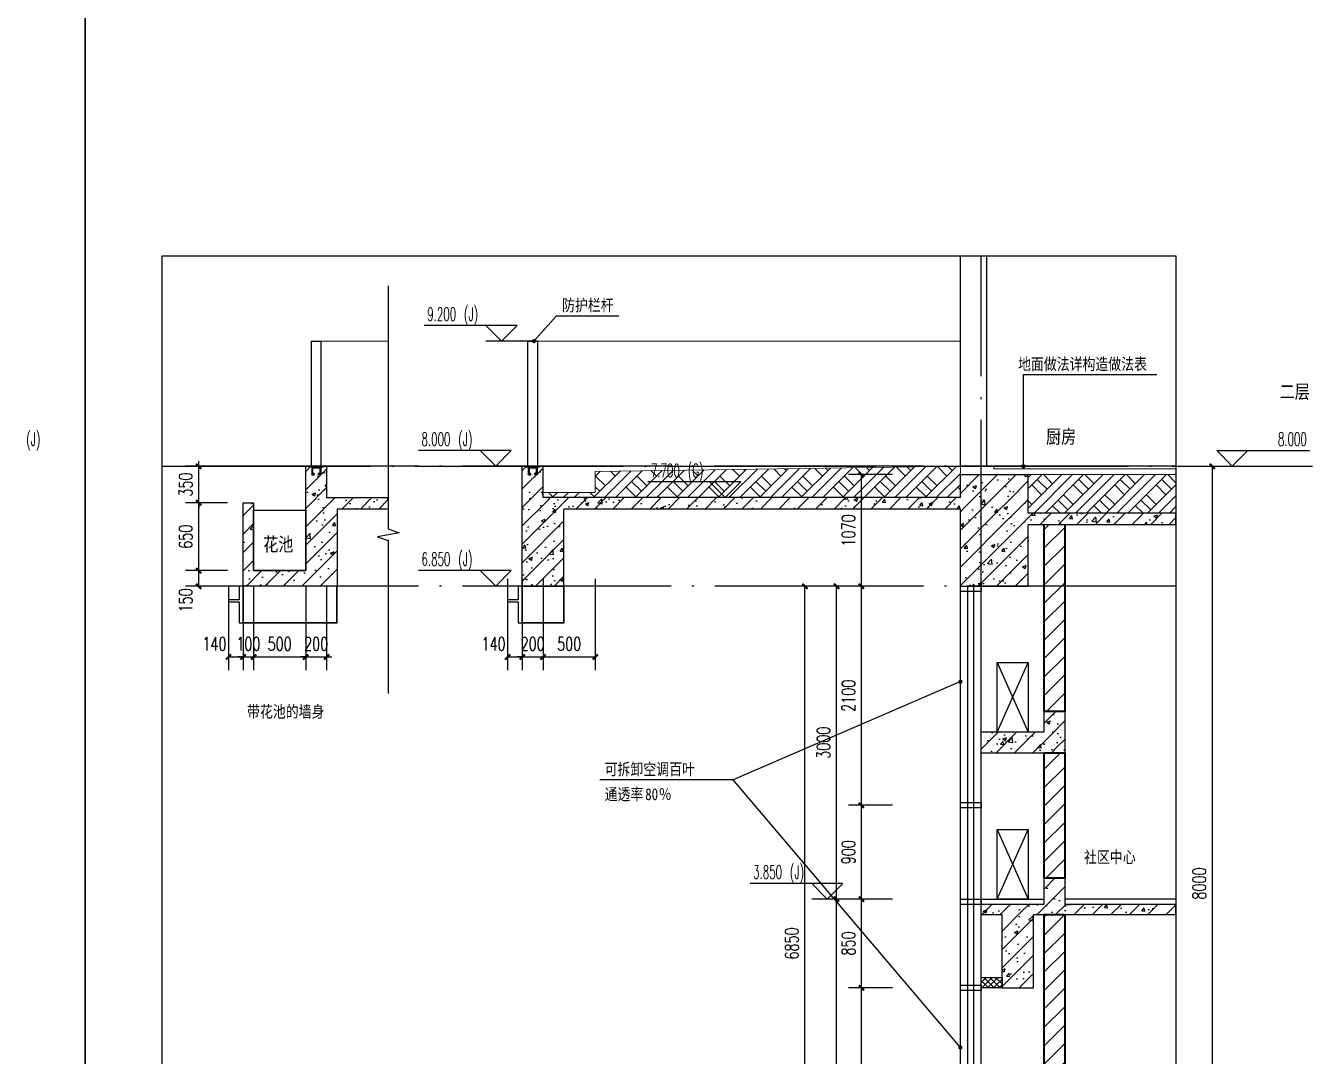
# Model space of a CAD drawing. Header units: millimetres. Extents: x 434053 to 1059003, y -2417481 to 936527.
# Drawn here: x 591832 to 604182, y -2250192 to -2240312 of the extents above; entities that cross this region are included whole.
import ezdxf

# ---------------------------------------------------------------- set-up
doc = ezdxf.new("R2010")
doc.units = ezdxf.units.MM
doc.header["$LTSCALE"] = 1000
doc.header["$MEASUREMENT"] = 0
doc.linetypes.add('ACAD_ISO02W100-0.5', pattern=[6, 4, -2])
doc.linetypes.add('DOTE', pattern=[2.42, 2, -0.2, 0.02, -0.2])
doc.layers.get('Defpoints').update_dxf_attribs({"color": 6})
for name, color, linetype in [('10# 立剖面$0$L-外包铝板', 30, 'Continuous'), ('10# 立剖面$0$t填充', 8, 'Continuous'), ('A-ANNO-DIMS', 3, 'Continuous'), ('A-ANNO-SYMB', 3, 'Continuous'), ('A-AXIS', 16, 'DOTE'), ('A-FLOR-STRS', 2, 'Continuous'), ('A-WALL-PATT', 8, 'Continuous'), ('AXIS', 3, 'Continuous'), ('DIM_ELEV', 3, 'Continuous'), ('DIM_LEAD', 3, 'Continuous'), ('DOTE', 16, 'DOTE'), ('HZHZNEWPLOTLAYER#@$TT', 7, 'Continuous'), ('PUB_DIM', 83, 'Continuous'), ('PUB_HATCH', 8, 'Continuous'), ('PUB_TEXT', 7, 'Continuous'), ('S', 2, 'Continuous'), ('STAIR', 2, 'Continuous'), ('WALL', 5, 'Continuous'), ('WINDOW', 4, 'Continuous')]:
    doc.layers.add(name, color=color, linetype=linetype)
for name, color, linetype, lineweight in [('A-ANNO-TEXT', 7, 'Continuous', 25), ('A-DETL-0001', 4, 'Continuous', 15), ('A-WALL', 5, 'Continuous', 35)]:
    doc.layers.add(name, color=color, linetype=linetype, lineweight=lineweight)
doc.styles.add('_TCH_DIM', font='SIMPLEX.shx', dxfattribs={"width": 0.8, "height": 3, "bigfont": 'GBCBIG.shx'})
doc.styles.add('_TCH_DIM_T3', font='SIMPLEX', dxfattribs={"width": 0.705882, "bigfont": 'GBCBIG'})
doc.styles.add('TITXV', font='', dxfattribs={"width": 0.8})
doc.styles.add('宋体', font='', dxfattribs={"width": 0.8})
doc.styles.get('TITXV').set_extended_font_data('SimSun')
doc.styles.get('宋体').set_extended_font_data('SimSun')
doc.dimstyles.new('_TCH_ARCH&&50', dxfattribs={"dimtxt": 127.5, "dimasz": 50, "dimexe": 125, "dimexo": 150, "dimgap": 61.25, "dimtad": 1, "dimdec": 0, "dimzin": 0, "dimdsep": 46, "dimtxsty": '_TCH_DIM_T3', "dimblk": 'ARCHTICK', "dimcen": 0.09, "dimclrt": 7, "dimazin": 2, "dimtfac": 1, "dimtdec": 0, "dimtix": 1, "dimtmove": 2, "dimatfit": 3, "dimfxl": 1, "dimtolj": 1, "dimtzin": 0, "dimarcsym": 0})
pattern_1 = [(45, (-1713816.56, -1462982.77), (-88.3883476, 88.3883476), []), (50, (-1713816.56, -1462982.77), (358.63009, -31.376067), [37.5, -412.5]), (355, (-1713816.56, -1462982.77), (-69.375667, 376.096067), [30, -330]), (100.4514, (-1713786.68, -1462985.4), (289.25469, 344.71977), [31.870095, -350.571056]), (46.1842, (-1713816.56, -1462882.77), (533.620524, -82.75951), [56.25, -618.75]), (96.6356, (-1713772.1, -1462889.67), (467.33135, 487.05894), [47.80514, -525.8565]), (351.1842, (-1713816.56, -1462882.77), (467.33097, 487.0593), [45, -495]), (21, (-1713766.56, -1462907.77), (298.453526, -201.309445), [37.5, -412.5]), (326, (-1713766.56, -1462907.77), (121.657666, 362.57502), [30, -330]), (71.4514, (-1713741.7, -1462924.55), (420.111314, 161.26525), [31.870095, -350.571056]), (37.5, (-1713816.56, -1462982.77), (6.0799277, 166.446927), [0, -326, 0, -335, 0, -331.25]), (7.5, (-1713816.56, -1462982.77), (131.534769, 197.205856), [0, -191, 0, -318.5, 0, -126.25]), (327.5, (-1713928.06, -1462982.77), (266.911218, -11.277436), [0, -125, 0, -390, 0, -517.5]), (317.5, (-1713978.06, -1462982.77), (291.593085, 50.052491), [0, -162.5, 0, -259, 0, -367.5])]
pattern_2 = [(45, (-1713816.56, -1462893.01), (-88.388383, 88.388383), [])]

# ---------------------------------------------------------------- blocks, each defined once
blk = doc.blocks.new('ASDFADFGAF')
blk.add_lwpolyline([(0, 28700), (12350, 28700), (12350, 0), (0, 0)], close=True)
blk = doc.blocks.new('A$C794B30DD')
at = {"layer": 'S'}
for points in [[(110, 1125), (20, 1125), (20, -75), (110, -75)], [(130, -75), (0, -75), (0, -83), (130, -83)]]:
    blk.add_lwpolyline(points, close=True, dxfattribs=at)
at = {"layer": 'STAIR', "linetype": 'ACAD_ISO02W100-0.5'}
for p, q in [((22, -83), (22, -153)), ((100, -91), (30, -91)), ((30, -91), (30, -149)), ((100, -91), (30, -91)), ((100, -91), (100, -149)), ((108, -83), (108, -153)), ((27, -158), (40, -158)), ((32, -150), (35, -150)), ((37, -145), (37, -149)), ((39, -143), (43, -143)), ((45, -145), (45, -153)), ((85, -145), (85, -153)), ((91, -143), (87, -143)), ((103, -158), (90, -158)), ((93, -145), (93, -149)), ((93, -145), (93, -149)), ((98, -150), (95, -150))]:
    blk.add_line(p, q, dxfattribs=at)
for centre, radius, start, end in [((27, -153), 4.74, 180, 270), ((32, -149), 1.9, 180, 270), ((35, -149), 1.9, 270, 0), ((39, -145), 1.9, 90, 180), ((40, -153), 4.74, 270, 0), ((43, -145), 1.9, 0, 90), ((87, -145), 1.9, 90, 180), ((90, -153), 4.74, 180, 270), ((91, -145), 1.9, 0, 90), ((95, -149), 1.9, 180, 270), ((98, -149), 1.9, 270, 0), ((103, -153), 4.74, 270, 0)]:
    blk.add_arc(centre, radius, start, end, dxfattribs=at)
blk = doc.blocks.new('A$C4F9F385C')
at = {"layer": 'WINDOW'}
blk.add_lwpolyline([(0, 50), (200, 50), (200, 0), (0, 0)], close=True, dxfattribs=at)
blk = doc.blocks.new('A$C0AB479D2')
h = blk.add_hatch()
h.set_pattern_fill('ANSI37', color=252, scale=25)
h.set_pattern_definition([(45, (-2302457.803, 786552.89), (-28.0633004, 28.0633004), []), (135, (-2302457.803, 786552.89), (-28.0633004, -28.0633004), [])])
h.paths.add_polyline_path([(200, 0), (0, 0), (0, 100), (200, 100)])
at = {"color": 252}
blk.add_lwpolyline([(200, 0), (0, 0), (0, 100), (200, 100)], close=True, dxfattribs=at)
blk = doc.blocks.new('_ArchTick')
at = {"color": 0, "linetype": 'ByBlock', "const_width": 0.4}
blk.add_lwpolyline([(-0.5, -0.5), (0.5, 0.5)], dxfattribs=at)
blk = doc.blocks.new('*D932')
at = {"layer": 'A-ANNO-DIMS', "color": 0, "lineweight": -2, "transparency": 16777216}
for p, q in [((593766, -2245536), (593365, -2245536)), ((593490, -2245686), (593490, -2245536)), ((593766, -2245686), (593365, -2245686))]:
    blk.add_line(p, q, dxfattribs=at)
at = {"layer": 'Defpoints', "color": 0, "transparency": 16777216}
for p in [(593490, -2245536), (593916, -2245536), (593916, -2245686)]:
    blk.add_point(p, dxfattribs=at)
at = {"layer": 'A-ANNO-DIMS', "color": 0, "lineweight": -2, "transparency": 16777216, "xscale": 50, "yscale": 50, "zscale": 50}
for p, rotation in [((593490, -2245536), 90), ((593490, -2245686), 270)]:
    blk.add_blockref('_ArchTick', p, dxfattribs=dict(at, rotation=rotation))
at = {"layer": 'A-ANNO-DIMS', "color": 7, "transparency": 16777216, "insert": (593365, -2245821), "char_height": 127.5, "attachment_point": 5, "rotation": 90, "style": '_TCH_DIM_T3'}
blk.add_mtext('\\A1;150', dxfattribs=at)
blk = doc.blocks.new('*D933')
at = {"layer": 'A-ANNO-DIMS', "color": 0, "lineweight": -2, "transparency": 16777216}
for p, q in [((593766, -2244886), (593365, -2244886)), ((593490, -2245536), (593490, -2244886)), ((593766, -2245536), (593365, -2245536))]:
    blk.add_line(p, q, dxfattribs=at)
at = {"layer": 'Defpoints', "color": 0, "transparency": 16777216}
for p in [(593490, -2244886), (593916, -2244886), (593916, -2245536)]:
    blk.add_point(p, dxfattribs=at)
at = {"layer": 'A-ANNO-DIMS', "color": 0, "lineweight": -2, "transparency": 16777216, "xscale": 50, "yscale": 50, "zscale": 50}
for p, rotation in [((593490, -2244886), 90), ((593490, -2245536), 270)]:
    blk.add_blockref('_ArchTick', p, dxfattribs=dict(at, rotation=rotation))
at = {"layer": 'A-ANNO-DIMS', "color": 7, "transparency": 16777216, "insert": (593365, -2245211), "char_height": 127.5, "attachment_point": 5, "rotation": 90, "style": '_TCH_DIM_T3'}
blk.add_mtext('\\A1;650', dxfattribs=at)
blk = doc.blocks.new('*D934')
at = {"layer": 'A-ANNO-DIMS', "color": 0, "lineweight": -2, "transparency": 16777216}
for p, q in [((593490, -2244536), (593490, -2244486)), ((593766, -2244536), (593365, -2244536)), ((593490, -2244886), (593490, -2244536)), ((593766, -2244886), (593365, -2244886)), ((593490, -2244886), (593490, -2244936))]:
    blk.add_line(p, q, dxfattribs=at)
at = {"layer": 'Defpoints', "color": 0, "transparency": 16777216}
for p in [(593490, -2244536), (593916, -2244536), (593916, -2244886)]:
    blk.add_point(p, dxfattribs=at)
at = {"layer": 'A-ANNO-DIMS', "color": 0, "lineweight": -2, "transparency": 16777216, "xscale": 50, "yscale": 50, "zscale": 50}
for p, rotation in [((593490, -2244536), 270), ((593490, -2244886), 90)]:
    blk.add_blockref('_ArchTick', p, dxfattribs=dict(at, rotation=rotation))
at = {"layer": 'A-ANNO-DIMS', "color": 7, "transparency": 16777216, "insert": (593365, -2244711), "char_height": 127.5, "attachment_point": 5, "rotation": 90, "style": '_TCH_DIM_T3'}
blk.add_mtext('\\A1;350', dxfattribs=at)
blk = doc.blocks.new('*D935')
at = {"layer": 'A-ANNO-DIMS', "color": 0, "lineweight": -2, "transparency": 16777216}
for p, q in [((599991, -2245686), (599176, -2245686)), ((599301, -2252536), (599301, -2245686)), ((599991, -2252536), (599176, -2252536))]:
    blk.add_line(p, q, dxfattribs=at)
at = {"layer": 'Defpoints', "color": 0, "transparency": 16777216}
for p in [(599301, -2245686), (600141, -2245686), (600141, -2252536)]:
    blk.add_point(p, dxfattribs=at)
at = {"layer": 'A-ANNO-DIMS', "color": 0, "lineweight": -2, "transparency": 16777216, "xscale": 50, "yscale": 50, "zscale": 50}
for p, rotation in [((599301, -2245686), 90), ((599301, -2252536), 270)]:
    blk.add_blockref('_ArchTick', p, dxfattribs=dict(at, rotation=rotation))
at = {"layer": 'A-ANNO-DIMS', "color": 7, "transparency": 16777216, "insert": (599176, -2249111), "char_height": 127.5, "attachment_point": 5, "rotation": 90, "style": '_TCH_DIM_T3'}
blk.add_mtext('\\A1;6850', dxfattribs=at)
blk = doc.blocks.new('*D936')
at = {"layer": 'A-ANNO-DIMS', "color": 0, "lineweight": -2, "transparency": 16777216}
for p, q in [((600141, -2248686), (599479, -2248686)), ((599604, -2252536), (599604, -2248686)), ((600141, -2252536), (599479, -2252536))]:
    blk.add_line(p, q, dxfattribs=at)
at = {"layer": 'Defpoints', "color": 0, "transparency": 16777216}
for p in [(599604, -2248686), (600291, -2248686), (600291, -2252536)]:
    blk.add_point(p, dxfattribs=at)
at = {"layer": 'A-ANNO-DIMS', "color": 0, "lineweight": -2, "transparency": 16777216, "xscale": 50, "yscale": 50, "zscale": 50}
for p, rotation in [((599604, -2248686), 90), ((599604, -2252536), 270)]:
    blk.add_blockref('_ArchTick', p, dxfattribs=dict(at, rotation=rotation))
at = {"layer": 'A-ANNO-DIMS', "color": 7, "transparency": 16777216, "insert": (599479, -2250611), "char_height": 127.5, "attachment_point": 5, "rotation": 90, "style": '_TCH_DIM_T3'}
blk.add_mtext('\\A1;3850', dxfattribs=at)
blk = doc.blocks.new('*D937')
at = {"layer": 'A-ANNO-DIMS', "color": 0, "lineweight": -2, "transparency": 16777216}
for p, q in [((600141, -2245686), (599479, -2245686)), ((599604, -2248686), (599604, -2245686)), ((600141, -2248686), (599479, -2248686))]:
    blk.add_line(p, q, dxfattribs=at)
at = {"layer": 'Defpoints', "color": 0, "transparency": 16777216}
for p in [(599604, -2245686), (600291, -2245686), (600291, -2248686)]:
    blk.add_point(p, dxfattribs=at)
at = {"layer": 'A-ANNO-DIMS', "color": 0, "lineweight": -2, "transparency": 16777216, "xscale": 50, "yscale": 50, "zscale": 50}
for p, rotation in [((599604, -2245686), 90), ((599604, -2248686), 270)]:
    blk.add_blockref('_ArchTick', p, dxfattribs=dict(at, rotation=rotation))
at = {"layer": 'A-ANNO-DIMS', "color": 7, "transparency": 16777216, "insert": (599479, -2247186), "char_height": 127.5, "attachment_point": 5, "rotation": 90, "style": '_TCH_DIM_T3'}
blk.add_mtext('\\A1;3000', dxfattribs=at)
blk = doc.blocks.new('*D939')
at = {"layer": 'A-ANNO-DIMS', "color": 0, "lineweight": -2, "transparency": 16777216}
for p, q in [((600141, -2249536), (599717, -2249536)), ((599842, -2251636), (599842, -2249536)), ((600141, -2251636), (599717, -2251636))]:
    blk.add_line(p, q, dxfattribs=at)
at = {"layer": 'Defpoints', "color": 0, "transparency": 16777216}
for p in [(599842, -2249536), (600291, -2249536), (600291, -2251636)]:
    blk.add_point(p, dxfattribs=at)
at = {"layer": 'A-ANNO-DIMS', "color": 0, "lineweight": -2, "transparency": 16777216, "xscale": 50, "yscale": 50, "zscale": 50}
for p, rotation in [((599842, -2249536), 90), ((599842, -2251636), 270)]:
    blk.add_blockref('_ArchTick', p, dxfattribs=dict(at, rotation=rotation))
at = {"layer": 'A-ANNO-DIMS', "color": 7, "transparency": 16777216, "insert": (599717, -2250586), "char_height": 127.5, "attachment_point": 5, "rotation": 90, "style": '_TCH_DIM_T3'}
blk.add_mtext('\\A1;2100', dxfattribs=at)
blk = doc.blocks.new('*D940')
at = {"layer": 'A-ANNO-DIMS', "color": 0, "lineweight": -2, "transparency": 16777216}
for p, q in [((600141, -2248686), (599717, -2248686)), ((599842, -2249536), (599842, -2248686)), ((600141, -2249536), (599717, -2249536))]:
    blk.add_line(p, q, dxfattribs=at)
at = {"layer": 'Defpoints', "color": 0, "transparency": 16777216}
for p in [(599842, -2248686), (600291, -2248686), (600291, -2249536)]:
    blk.add_point(p, dxfattribs=at)
at = {"layer": 'A-ANNO-DIMS', "color": 0, "lineweight": -2, "transparency": 16777216, "xscale": 50, "yscale": 50, "zscale": 50}
for p, rotation in [((599842, -2248686), 90), ((599842, -2249536), 270)]:
    blk.add_blockref('_ArchTick', p, dxfattribs=dict(at, rotation=rotation))
at = {"layer": 'A-ANNO-DIMS', "color": 7, "transparency": 16777216, "insert": (599717, -2249111), "char_height": 127.5, "attachment_point": 5, "rotation": 90, "style": '_TCH_DIM_T3'}
blk.add_mtext('\\A1;850', dxfattribs=at)
blk = doc.blocks.new('*D941')
at = {"layer": 'A-ANNO-DIMS', "color": 0, "lineweight": -2, "transparency": 16777216}
for p, q in [((600141, -2247786), (599717, -2247786)), ((599842, -2248686), (599842, -2247786)), ((600141, -2248686), (599717, -2248686))]:
    blk.add_line(p, q, dxfattribs=at)
at = {"layer": 'Defpoints', "color": 0, "transparency": 16777216}
for p in [(599842, -2247786), (600291, -2247786), (600291, -2248686)]:
    blk.add_point(p, dxfattribs=at)
at = {"layer": 'A-ANNO-DIMS', "color": 0, "lineweight": -2, "transparency": 16777216, "xscale": 50, "yscale": 50, "zscale": 50}
for p, rotation in [((599842, -2247786), 90), ((599842, -2248686), 270)]:
    blk.add_blockref('_ArchTick', p, dxfattribs=dict(at, rotation=rotation))
at = {"layer": 'A-ANNO-DIMS', "color": 7, "transparency": 16777216, "insert": (599717, -2248236), "char_height": 127.5, "attachment_point": 5, "rotation": 90, "style": '_TCH_DIM_T3'}
blk.add_mtext('\\A1;900', dxfattribs=at)
blk = doc.blocks.new('*D942')
at = {"layer": 'A-ANNO-DIMS', "color": 0, "lineweight": -2, "transparency": 16777216}
for p, q in [((600141, -2245686), (599717, -2245686)), ((599842, -2247786), (599842, -2245686)), ((600141, -2247786), (599717, -2247786))]:
    blk.add_line(p, q, dxfattribs=at)
at = {"layer": 'Defpoints', "color": 0, "transparency": 16777216}
for p in [(599842, -2245686), (600291, -2245686), (600291, -2247786)]:
    blk.add_point(p, dxfattribs=at)
at = {"layer": 'A-ANNO-DIMS', "color": 0, "lineweight": -2, "transparency": 16777216, "xscale": 50, "yscale": 50, "zscale": 50}
for p, rotation in [((599842, -2245686), 90), ((599842, -2247786), 270)]:
    blk.add_blockref('_ArchTick', p, dxfattribs=dict(at, rotation=rotation))
at = {"layer": 'A-ANNO-DIMS', "color": 7, "transparency": 16777216, "insert": (599717, -2246736), "char_height": 127.5, "attachment_point": 5, "rotation": 90, "style": '_TCH_DIM_T3'}
blk.add_mtext('\\A1;2100', dxfattribs=at)
blk = doc.blocks.new('*D943')
at = {"layer": 'A-ANNO-DIMS', "color": 0, "lineweight": -2, "transparency": 16777216}
for p, q in [((600141, -2244616), (599717, -2244616)), ((599842, -2245686), (599842, -2244616)), ((600141, -2245686), (599717, -2245686))]:
    blk.add_line(p, q, dxfattribs=at)
at = {"layer": 'Defpoints', "color": 0, "transparency": 16777216}
for p in [(599842, -2244616), (600291, -2244616), (600291, -2245686)]:
    blk.add_point(p, dxfattribs=at)
at = {"layer": 'A-ANNO-DIMS', "color": 0, "lineweight": -2, "transparency": 16777216, "xscale": 50, "yscale": 50, "zscale": 50}
for p, rotation in [((599842, -2244616), 90), ((599842, -2245686), 270)]:
    blk.add_blockref('_ArchTick', p, dxfattribs=dict(at, rotation=rotation))
at = {"layer": 'A-ANNO-DIMS', "color": 7, "transparency": 16777216, "insert": (599717, -2245151), "char_height": 127.5, "attachment_point": 5, "rotation": 90, "style": '_TCH_DIM_T3'}
blk.add_mtext('\\A1;1070', dxfattribs=at)
blk = doc.blocks.new('*D944')
at = {"layer": 'A-ANNO-DIMS', "color": 0, "lineweight": -2, "transparency": 16777216}
for p, q in [((593776, -2245686), (593776, -2246489)), ((593916, -2245686), (593916, -2246489)), ((593776, -2246364), (593916, -2246364))]:
    blk.add_line(p, q, dxfattribs=at)
at = {"layer": 'Defpoints', "color": 0, "transparency": 16777216}
for p in [(593776, -2245536), (593916, -2245536), (593916, -2246364)]:
    blk.add_point(p, dxfattribs=at)
at = {"layer": 'A-ANNO-DIMS', "color": 0, "lineweight": -2, "transparency": 16777216, "xscale": 50, "yscale": 50, "zscale": 50, "rotation": 180}
blk.add_blockref('_ArchTick', (593776, -2246364), dxfattribs=at)
at = {"layer": 'A-ANNO-DIMS', "color": 0, "lineweight": -2, "transparency": 16777216, "xscale": 50, "yscale": 50, "zscale": 50}
blk.add_blockref('_ArchTick', (593916, -2246364), dxfattribs=at)
at = {"layer": 'A-ANNO-DIMS', "color": 7, "transparency": 16777216, "insert": (593641, -2246239), "char_height": 127.5, "attachment_point": 5, "style": '_TCH_DIM_T3'}
blk.add_mtext('\\A1;140', dxfattribs=at)
blk = doc.blocks.new('*D945')
at = {"layer": 'A-ANNO-DIMS', "color": 0, "lineweight": -2, "transparency": 16777216}
for p, q in [((593916, -2245686), (593916, -2246489)), ((594016, -2245686), (594016, -2246489)), ((593916, -2246364), (593866, -2246364)), ((593916, -2246364), (594016, -2246364)), ((594016, -2246364), (594066, -2246364))]:
    blk.add_line(p, q, dxfattribs=at)
at = {"layer": 'Defpoints', "color": 0, "transparency": 16777216}
for p in [(593916, -2245536), (594016, -2245536), (594016, -2246364)]:
    blk.add_point(p, dxfattribs=at)
at = {"layer": 'A-ANNO-DIMS', "color": 0, "lineweight": -2, "transparency": 16777216, "xscale": 50, "yscale": 50, "zscale": 50}
blk.add_blockref('_ArchTick', (593916, -2246364), dxfattribs=at)
at = {"layer": 'A-ANNO-DIMS', "color": 0, "lineweight": -2, "transparency": 16777216, "xscale": 50, "yscale": 50, "zscale": 50, "rotation": 180}
blk.add_blockref('_ArchTick', (594016, -2246364), dxfattribs=at)
at = {"layer": 'A-ANNO-DIMS', "color": 7, "transparency": 16777216, "insert": (593966, -2246239), "char_height": 127.5, "attachment_point": 5, "style": '_TCH_DIM_T3'}
blk.add_mtext('\\A1;100', dxfattribs=at)
blk = doc.blocks.new('*D946')
at = {"layer": 'A-ANNO-DIMS', "color": 0, "lineweight": -2, "transparency": 16777216}
for p, q in [((594016, -2245686), (594016, -2246489)), ((594516, -2245686), (594516, -2246489)), ((594016, -2246364), (594516, -2246364))]:
    blk.add_line(p, q, dxfattribs=at)
at = {"layer": 'Defpoints', "color": 0, "transparency": 16777216}
for p in [(594016, -2245536), (594516, -2245536), (594516, -2246364)]:
    blk.add_point(p, dxfattribs=at)
at = {"layer": 'A-ANNO-DIMS', "color": 0, "lineweight": -2, "transparency": 16777216, "xscale": 50, "yscale": 50, "zscale": 50, "rotation": 180}
blk.add_blockref('_ArchTick', (594016, -2246364), dxfattribs=at)
at = {"layer": 'A-ANNO-DIMS', "color": 0, "lineweight": -2, "transparency": 16777216, "xscale": 50, "yscale": 50, "zscale": 50}
blk.add_blockref('_ArchTick', (594516, -2246364), dxfattribs=at)
at = {"layer": 'A-ANNO-DIMS', "color": 7, "transparency": 16777216, "insert": (594266, -2246239), "char_height": 127.5, "attachment_point": 5, "style": '_TCH_DIM_T3'}
blk.add_mtext('\\A1;500', dxfattribs=at)
blk = doc.blocks.new('*D947')
at = {"layer": 'A-ANNO-DIMS', "color": 0, "lineweight": -2, "transparency": 16777216}
for p, q in [((594516, -2245686), (594516, -2246489)), ((594716, -2245686), (594716, -2246489)), ((594516, -2246364), (594466, -2246364)), ((594516, -2246364), (594716, -2246364)), ((594716, -2246364), (594766, -2246364))]:
    blk.add_line(p, q, dxfattribs=at)
at = {"layer": 'Defpoints', "color": 0, "transparency": 16777216}
for p in [(594516, -2245536), (594716, -2245536), (594716, -2246364)]:
    blk.add_point(p, dxfattribs=at)
at = {"layer": 'A-ANNO-DIMS', "color": 0, "lineweight": -2, "transparency": 16777216, "xscale": 50, "yscale": 50, "zscale": 50}
blk.add_blockref('_ArchTick', (594516, -2246364), dxfattribs=at)
at = {"layer": 'A-ANNO-DIMS', "color": 0, "lineweight": -2, "transparency": 16777216, "xscale": 50, "yscale": 50, "zscale": 50, "rotation": 180}
blk.add_blockref('_ArchTick', (594716, -2246364), dxfattribs=at)
at = {"layer": 'A-ANNO-DIMS', "color": 7, "transparency": 16777216, "insert": (594616, -2246239), "char_height": 127.5, "attachment_point": 5, "style": '_TCH_DIM_T3'}
blk.add_mtext('\\A1;200', dxfattribs=at)
blk = doc.blocks.new('*D948')
at = {"layer": 'A-ANNO-DIMS', "color": 0, "lineweight": -2, "transparency": 16777216}
for p, q in [((596451, -2245616), (596451, -2246489)), ((596591, -2245616), (596591, -2246489)), ((596451, -2246364), (596591, -2246364))]:
    blk.add_line(p, q, dxfattribs=at)
at = {"layer": 'Defpoints', "color": 0, "transparency": 16777216}
for p in [(596451, -2245466), (596591, -2245466), (596591, -2246364)]:
    blk.add_point(p, dxfattribs=at)
at = {"layer": 'A-ANNO-DIMS', "color": 0, "lineweight": -2, "transparency": 16777216, "xscale": 50, "yscale": 50, "zscale": 50, "rotation": 180}
blk.add_blockref('_ArchTick', (596451, -2246364), dxfattribs=at)
at = {"layer": 'A-ANNO-DIMS', "color": 0, "lineweight": -2, "transparency": 16777216, "xscale": 50, "yscale": 50, "zscale": 50}
blk.add_blockref('_ArchTick', (596591, -2246364), dxfattribs=at)
at = {"layer": 'A-ANNO-DIMS', "color": 7, "transparency": 16777216, "insert": (596316, -2246239), "char_height": 127.5, "attachment_point": 5, "style": '_TCH_DIM_T3'}
blk.add_mtext('\\A1;140', dxfattribs=at)
blk = doc.blocks.new('*D949')
at = {"layer": 'A-ANNO-DIMS', "color": 0, "lineweight": -2, "transparency": 16777216}
for p, q in [((596591, -2245616), (596591, -2246489)), ((596791, -2245616), (596791, -2246489)), ((596591, -2246364), (596541, -2246364)), ((596591, -2246364), (596791, -2246364)), ((596791, -2246364), (596841, -2246364))]:
    blk.add_line(p, q, dxfattribs=at)
at = {"layer": 'Defpoints', "color": 0, "transparency": 16777216}
for p in [(596591, -2245466), (596791, -2245466), (596791, -2246364)]:
    blk.add_point(p, dxfattribs=at)
at = {"layer": 'A-ANNO-DIMS', "color": 0, "lineweight": -2, "transparency": 16777216, "xscale": 50, "yscale": 50, "zscale": 50}
blk.add_blockref('_ArchTick', (596591, -2246364), dxfattribs=at)
at = {"layer": 'A-ANNO-DIMS', "color": 0, "lineweight": -2, "transparency": 16777216, "xscale": 50, "yscale": 50, "zscale": 50, "rotation": 180}
blk.add_blockref('_ArchTick', (596791, -2246364), dxfattribs=at)
at = {"layer": 'A-ANNO-DIMS', "color": 7, "transparency": 16777216, "insert": (596691, -2246239), "char_height": 127.5, "attachment_point": 5, "style": '_TCH_DIM_T3'}
blk.add_mtext('\\A1;200', dxfattribs=at)
blk = doc.blocks.new('*D950')
at = {"layer": 'A-ANNO-DIMS', "color": 0, "lineweight": -2, "transparency": 16777216}
for p, q in [((596791, -2245616), (596791, -2246489)), ((597291, -2245616), (597291, -2246489)), ((596791, -2246364), (597291, -2246364))]:
    blk.add_line(p, q, dxfattribs=at)
at = {"layer": 'Defpoints', "color": 0, "transparency": 16777216}
for p in [(596791, -2245466), (597291, -2245466), (597291, -2246364)]:
    blk.add_point(p, dxfattribs=at)
at = {"layer": 'A-ANNO-DIMS', "color": 0, "lineweight": -2, "transparency": 16777216, "xscale": 50, "yscale": 50, "zscale": 50, "rotation": 180}
blk.add_blockref('_ArchTick', (596791, -2246364), dxfattribs=at)
at = {"layer": 'A-ANNO-DIMS', "color": 0, "lineweight": -2, "transparency": 16777216, "xscale": 50, "yscale": 50, "zscale": 50}
blk.add_blockref('_ArchTick', (597291, -2246364), dxfattribs=at)
at = {"layer": 'A-ANNO-DIMS', "color": 7, "transparency": 16777216, "insert": (597041, -2246239), "char_height": 127.5, "attachment_point": 5, "style": '_TCH_DIM_T3'}
blk.add_mtext('\\A1;500', dxfattribs=at)
blk = doc.blocks.new('*D951')
at = {"layer": 'Defpoints', "color": 0, "transparency": 16777216}
for p in [(602919, -2244536), (603206, -2244536), (602919, -2252536)]:
    blk.add_point(p, dxfattribs=at)
at = {"layer": 'PUB_DIM', "color": 0, "lineweight": -2, "transparency": 16777216}
for p, q in [((603069, -2244536), (603331, -2244536)), ((603206, -2252536), (603206, -2244536)), ((603069, -2252536), (603331, -2252536))]:
    blk.add_line(p, q, dxfattribs=at)
at = {"layer": 'PUB_DIM', "color": 0, "lineweight": -2, "transparency": 16777216, "xscale": 50, "yscale": 50, "zscale": 50}
for p, rotation in [((603206, -2244536), 90), ((603206, -2252536), 270)]:
    blk.add_blockref('_ArchTick', p, dxfattribs=dict(at, rotation=rotation))
at = {"layer": 'PUB_DIM', "color": 7, "transparency": 16777216, "insert": (603081, -2248536), "char_height": 127.5, "attachment_point": 5, "rotation": 90, "style": '_TCH_DIM_T3'}
blk.add_mtext('\\A1;8000', dxfattribs=at)

msp = doc.modelspace()

# ---------------------------------------------------------------- hatches: boundary and pattern name
at = {"layer": 'A-DETL-0001'}
h = msp.add_hatch(dxfattribs=at)
h.set_pattern_fill('夯实土壤', color=8, scale=50)
h.set_pattern_definition([(45, (-1715351.8, -1474082.77), (-198.697006, 198.697006), []), (45, (-1715246.8, -1474082.77), (-198.697006, 198.697006), []), (45, (-1715141.8, -1474082.77), (-198.697006, 198.697006), []), (135, (-1715351.8, -1474082.77), (-198.697006, -198.697006), [132.5, -148.5]), (135, (-1715299.3, -1474030.27), (-198.697006, -198.697006), [132.5, -148.5]), (135, (-1715246.8, -1473977.77), (-198.697006, -198.697006), [132.5, -148.5])])
h.paths.add_polyline_path([(600791.2, -2244535.7), (600791.2, -2244835.7), (596791.2, -2244835.7), (596791.2, -2244785.7), (597291.2, -2244785.7), (597291.2, -2244585.7)])
h = msp.add_hatch(dxfattribs=at)
h.set_pattern_fill('夯实土壤', color=8, scale=50)
h.set_pattern_definition([(45, (-1705501.8, -1474062.77), (-198.697006, 198.697006), []), (45, (-1705396.8, -1474062.77), (-198.697006, 198.697006), []), (45, (-1705291.8, -1474062.77), (-198.697006, 198.697006), []), (135, (-1705501.8, -1474062.77), (-198.697006, -198.697006), [132.5, -148.5]), (135, (-1705449.3, -1474010.27), (-198.697006, -198.697006), [132.5, -148.5]), (135, (-1705396.8, -1473957.77), (-198.697006, -198.697006), [132.5, -148.5])])
h.paths.add_polyline_path([(602857.3, -2244615.7), (602857.3, -2244985.7), (601441.2, -2244985.7), (601441.2, -2244615.7)])
at = {"layer": 'A-WALL-PATT'}
h = msp.add_hatch(dxfattribs=at)
h.set_pattern_fill('普通砖', color=256, scale=50, style=0)
h.set_pattern_definition(pattern_2)
h.paths.add_polyline_path([(601791.2, -2245095.7), (601591.2, -2245095.7), (601591.2, -2246885.7), (601791.2, -2246885.7)])
h = msp.add_hatch(dxfattribs=at)
h.set_pattern_fill('普通砖', color=256, scale=50, style=0)
h.set_pattern_definition(pattern_2)
h.paths.add_polyline_path([(601591.2, -2247285.7), (601591.2, -2248485.7), (601791.2, -2248485.7), (601791.2, -2247285.7)])
h = msp.add_hatch(dxfattribs=at)
h.set_pattern_fill('普通砖', color=256, scale=50, style=0)
h.set_pattern_definition(pattern_2)
h.paths.add_polyline_path([(601591.2, -2248835.7), (601591.2, -2250735.7), (601791.2, -2250735.7), (601791.2, -2248835.7)])
at = {"layer": 'PUB_HATCH'}
h = msp.add_hatch(dxfattribs=at)
h.set_pattern_fill('钢筋混凝土', color=256, scale=50, style=0)
h.set_pattern_definition([(45, (-1751237.24, -1462982.77), (-88.3883476, 88.3883476), []), (50, (-1751237.24, -1462982.77), (358.63009, -31.376067), [37.5, -412.5]), (355, (-1751237.24, -1462982.77), (-69.375667, 376.096067), [30, -330]), (100.4514, (-1751207.36, -1462985.4), (289.25469, 344.71977), [31.870095, -350.571056]), (46.1842, (-1751237.24, -1462882.77), (533.620524, -82.75951), [56.25, -618.75]), (96.6356, (-1751192.77, -1462889.67), (467.33135, 487.05894), [47.80514, -525.8565]), (351.1842, (-1751237.24, -1462882.77), (467.33097, 487.0593), [45, -495]), (21, (-1751187.24, -1462907.77), (298.453526, -201.309445), [37.5, -412.5]), (326, (-1751187.24, -1462907.77), (121.657666, 362.57502), [30, -330]), (71.4514, (-1751162.37, -1462924.55), (420.111314, 161.26525), [31.870095, -350.571056]), (37.5, (-1751237.24, -1462982.77), (6.0799277, 166.446927), [0, -326, 0, -335, 0, -331.25]), (7.5, (-1751237.24, -1462982.77), (131.534769, 197.205856), [0, -191, 0, -318.5, 0, -126.25]), (327.5, (-1751348.74, -1462982.77), (266.911218, -11.277436), [0, -125, 0, -390, 0, -517.5]), (317.5, (-1751398.74, -1462982.77), (291.593085, 50.052491), [0, -162.5, 0, -259, 0, -367.5])])
h.paths.add_polyline_path([(594516.5, -2245535.7), (594016.5, -2245535.7), (594016.5, -2244885.7), (593916.5, -2244885.7), (593916.5, -2245685.7), (594816.5, -2245685.7), (594816.5, -2244945.7), (595307.5, -2244945.7), (595307.5, -2244835.7), (594716.5, -2244835.7), (594716.5, -2244535.7), (594516.5, -2244535.7)])
h = msp.add_hatch(dxfattribs=at)
h.set_pattern_fill('钢筋混凝土', color=256, scale=50, style=0)
h.set_pattern_definition(pattern_1)
h.paths.add_polyline_path([(596791.2, -2244872.3), (596791.2, -2244535.7), (596591.2, -2244535.7), (596591.2, -2244835.7)])
h = msp.add_hatch(dxfattribs=at)
h.set_pattern_fill('钢筋混凝土', color=256, scale=50, style=0)
h.set_pattern_definition(pattern_1)
h.paths.add_polyline_path([(601007.9, -2244872.3), (601441.2, -2244835.7), (601441.2, -2244615.7), (600791.2, -2244615.7), (600791.2, -2244835.7)])
h = msp.add_hatch(dxfattribs=at)
h.set_pattern_fill('钢筋混凝土', color=256, scale=50, style=0)
h.set_pattern_definition(pattern_1)
h.paths.add_polyline_path([(596991.2, -2245685.7), (596991.2, -2244945.7), (596791.2, -2244872.3), (596591.2, -2244835.7), (596591.2, -2245685.7)])
h = msp.add_hatch(dxfattribs=at)
h.set_pattern_fill('钢筋混凝土', color=256, scale=50, style=0)
h.set_pattern_definition(pattern_1)
h.paths.add_polyline_path([(601007.9, -2244872.3), (600791.2, -2244835.7), (596791.2, -2244835.7), (596791.2, -2244872.3), (596991.2, -2244945.7), (600791.2, -2244945.7)])
h = msp.add_hatch(dxfattribs=at)
h.set_pattern_fill('钢筋混凝土', color=256, scale=50, style=0)
h.set_pattern_definition(pattern_1)
h.paths.add_polyline_path([(601224.6, -2245022.3), (601441.2, -2244985.7), (601441.2, -2244835.7), (601007.9, -2244872.3), (600791.2, -2244945.7), (600791.2, -2244985.7)])
h = msp.add_hatch(dxfattribs=at)
h.set_pattern_fill('钢筋混凝土', color=256, scale=50, style=0)
h.set_pattern_definition(pattern_1)
h.paths.add_polyline_path([(601441.2, -2245685.7), (601441.2, -2245095.7), (601224.6, -2245022.3), (600791.2, -2244985.7), (600791.2, -2245685.7)])
h = msp.add_hatch(dxfattribs=at)
h.set_pattern_fill('钢筋混凝土', color=256, scale=50, style=0)
h.set_pattern_definition(pattern_1)
h.paths.add_polyline_path([(601691.2, -2245095.7), (601691.2, -2244985.7), (601441.2, -2244985.7), (601224.6, -2245022.3), (601441.2, -2245095.7)])
h = msp.add_hatch(dxfattribs=at)
h.set_pattern_fill('钢筋混凝土', color=256, scale=50, style=0)
h.set_pattern_definition(pattern_1)
h.paths.add_polyline_path([(602857.3, -2244985.7), (601691.2, -2244985.7), (601691.2, -2245095.7), (602857.3, -2245095.7)])
h = msp.add_hatch(dxfattribs=at)
h.set_pattern_fill('钢筋混凝土', color=256, scale=50, style=0)
h.set_pattern_definition(pattern_1)
h.paths.add_polyline_path([(601591.2, -2246885.7), (601591.2, -2247085.7), (601791.2, -2247285.7), (601791.2, -2246885.7)])
h = msp.add_hatch(dxfattribs=at)
h.set_pattern_fill('钢筋混凝土', color=256, scale=50, style=0)
h.set_pattern_definition(pattern_1)
h.paths.add_polyline_path([(601791.2, -2247285.7), (601591.2, -2247085.7), (600991.2, -2247085.7), (600991.2, -2247285.7)])
h = msp.add_hatch(dxfattribs=at)
h.set_pattern_fill('钢筋混凝土', color=256, scale=50, style=0)
h.set_pattern_definition(pattern_1)
h.paths.add_polyline_path([(601591.2, -2248485.7), (601591.2, -2248735.7), (601657.9, -2248769), (601791.2, -2248735.7), (601791.2, -2248485.7)])
h = msp.add_hatch(dxfattribs=at)
h.set_pattern_fill('钢筋混凝土', color=256, scale=50, style=0)
h.set_pattern_definition(pattern_1)
h.paths.add_polyline_path([(601291.2, -2248802.3), (601191.2, -2248735.7), (600991.2, -2248735.7), (600991.2, -2248835.7), (601191.2, -2248835.7)])
h = msp.add_hatch(dxfattribs=at)
h.set_pattern_fill('钢筋混凝土', color=256, scale=50, style=0)
h.set_pattern_definition(pattern_1)
h.paths.add_polyline_path([(601657.9, -2248769), (601591.2, -2248735.7), (601191.2, -2248735.7), (601291.2, -2248802.3), (601491.2, -2248835.7), (601591.2, -2248835.7)])
h = msp.add_hatch(dxfattribs=at)
h.set_pattern_fill('钢筋混凝土', color=256, scale=50, style=0)
h.set_pattern_definition(pattern_1)
h.paths.add_polyline_path([(601491.2, -2249535.7), (601491.2, -2248835.7), (601291.2, -2248802.3), (601191.2, -2248835.7), (601191.2, -2249535.7)])
h = msp.add_hatch(dxfattribs=at)
h.set_pattern_fill('钢筋混凝土', color=256, scale=50, style=0)
h.set_pattern_definition(pattern_1)
h.paths.add_polyline_path([(602857.3, -2248735.7), (601791.2, -2248735.7), (601657.9, -2248769), (601591.2, -2248835.7), (602857.3, -2248835.7)])

# ---------------------------------------------------------------- linework, layer by layer
at = {"layer": '10# 立剖面$0$L-外包铝板', "ltscale": 0.5}
for points in [[(593876.5, -2246035.7), (593916.5, -2246035.7), (593916.5, -2245685.7), (593876.5, -2245685.7), (593876.5, -2245815.7), (593776.5, -2245815.7), (593776.5, -2245835.7), (593876.5, -2245835.7)], [(596551.2, -2246035.7), (596591.2, -2246035.7), (596591.2, -2245685.7), (596551.2, -2245685.7), (596551.2, -2245815.7), (596451.2, -2245815.7), (596451.2, -2245835.7), (596551.2, -2245835.7)]]:
    msp.add_lwpolyline(points, close=True, dxfattribs=at)
for points in [[(593916.5, -2246035.7), (594816.5, -2246035.7), (594816.5, -2245685.7)], [(593916.5, -2246032.7), (594813.5, -2246032.7), (594813.5, -2245685.7)], [(596591.2, -2246035.7), (596994.2, -2246035.7), (596994.2, -2245685.7)], [(596591.2, -2246032.7), (596991.2, -2246032.7), (596991.2, -2245685.7)]]:
    msp.add_lwpolyline(points, dxfattribs=at)
at = {"layer": '10# 立剖面$0$t填充', "color": 8}
msp.add_lwpolyline([(594016.5, -2244955.7), (594516.5, -2244955.7), (594516.5, -2245535.7), (594016.5, -2245535.7)], close=True, dxfattribs=at)
at = {"layer": 'A-ANNO-SYMB'}
msp.add_lwpolyline([(595307.5, -2242805.7), (595307.5, -2245135.7), (595412.5, -2245173.9), (595202.5, -2245210.9), (595307.5, -2245248.2), (595307.5, -2246712.7)], dxfattribs=at)
at = {"layer": 'A-AXIS'}
msp.add_line((593141.2, -2244535.7), (604165.7, -2244535.7), dxfattribs=at)
at = {"layer": 'A-DETL-0001', "color": 2}
for p, q in [((594661.5, -2243335.7), (595307.5, -2243335.7)), ((596736.2, -2243335.7), (600791.2, -2243335.7))]:
    msp.add_line(p, q, dxfattribs=at)
msp.add_lwpolyline([(600791.2, -2244535.7), (600791.2, -2244835.7), (596791.2, -2244835.7), (596791.2, -2244785.7), (597291.2, -2244785.7), (597291.2, -2244585.7)], close=True, dxfattribs=at)
msp.add_lwpolyline([(602857.3, -2244535.7), (601111.2, -2244535.7), (601111.2, -2244560.7), (602857.3, -2244560.7)], dxfattribs=at)
at = {"layer": 'A-DETL-0001', "color": 8}
msp.add_lwpolyline([(602857.3, -2244615.7), (602857.3, -2244985.7), (601441.2, -2244985.7), (601441.2, -2244615.7)], close=True, dxfattribs=at)
at = {"layer": 'A-FLOR-STRS'}
for p, q in [((601142.4, -2246417.1), (601440.1, -2247085.7)), ((601142.4, -2247085.7), (601440.1, -2246417.1)), ((601142.4, -2248685.7), (601440.1, -2248017.1)), ((601142.4, -2248017.1), (601440.1, -2248685.7)), ((600991.2, -2248685.7), (601591.2, -2248685.7)), ((602857.3, -2248685.7), (601791.2, -2248685.7))]:
    msp.add_line(p, q, dxfattribs=at)
for points in [[(601142.4, -2246417.1), (601440.1, -2246417.1), (601440.1, -2247085.7), (601142.4, -2247085.7)], [(601142.4, -2248017.1), (601440.1, -2248017.1), (601440.1, -2248685.7), (601142.4, -2248685.7)]]:
    msp.add_lwpolyline(points, close=True, dxfattribs=at)
at = {"layer": 'A-WALL'}
for p, q in [((601591.2, -2245095.7), (601591.2, -2246885.7)), ((601791.2, -2245095.7), (601791.2, -2246885.7)), ((601791.2, -2246885.7), (601591.2, -2246885.7)), ((601591.2, -2247285.7), (601591.2, -2248485.7)), ((601791.2, -2247285.7), (601591.2, -2247285.7)), ((601791.2, -2247285.7), (601791.2, -2248485.7)), ((601791.2, -2248485.7), (601591.2, -2248485.7)), ((601591.2, -2248835.7), (601591.2, -2250735.7)), ((601791.2, -2248835.7), (601591.2, -2248835.7)), ((601791.2, -2248835.7), (601791.2, -2250735.7))]:
    msp.add_line(p, q, dxfattribs=at)
at = {"layer": 'AXIS'}
msp.add_lwpolyline([(593141.2, -2242516.6), (602857.3, -2242516.6), (602857.3, -2253351.7), (593141.2, -2253351.7)], close=True, dxfattribs=at)
at = {"layer": 'DIM_ELEV'}
for p, q in [((596541.5, -2243185.7), (595651.9, -2243185.7)), ((596391.5, -2243335.7), (596241.5, -2243185.7)), ((596391.5, -2243335.7), (596541.5, -2243185.7)), ((596741.5, -2243335.7), (596241.5, -2243335.7)), ((596486.5, -2244385.7), (595596.9, -2244385.7)), ((596336.5, -2244535.7), (596186.5, -2244385.7)), ((596336.5, -2244535.7), (596486.5, -2244385.7)), ((603397.3, -2244535.7), (603247.3, -2244385.7)), ((603247.3, -2244385.7), (604136.9, -2244385.7)), ((603397.3, -2244535.7), (603547.3, -2244385.7)), ((596686.5, -2244535.7), (596186.5, -2244535.7)), ((603047.3, -2244535.7), (603547.3, -2244535.7)), ((598685.9, -2244685.7), (597796.3, -2244685.7)), ((598535.9, -2244835.7), (598385.9, -2244685.7)), ((598535.9, -2244835.7), (598685.9, -2244685.7)), ((598885.9, -2244835.7), (598385.9, -2244835.7)), ((596486.5, -2245535.7), (595596.9, -2245535.7)), ((596336.5, -2245685.7), (596186.5, -2245535.7)), ((596336.5, -2245685.7), (596486.5, -2245535.7)), ((596686.5, -2245685.7), (596186.5, -2245685.7)), ((599665.5, -2248535.7), (598776, -2248535.7)), ((599515.5, -2248685.7), (599365.5, -2248535.7)), ((599515.5, -2248685.7), (599665.5, -2248535.7)), ((599865.5, -2248685.7), (599365.5, -2248685.7))]:
    msp.add_line(p, q, dxfattribs=at)
at = {"layer": 'DIM_LEAD'}
for p, q in [((596703.7, -2243335.7), (596920.5, -2243093.3)), ((596920.5, -2243093.3), (597518, -2243093.3)), ((601395.7, -2244535.7), (601395.7, -2243656.6)), ((601395.7, -2243656.6), (602673.3, -2243656.6)), ((600791.2, -2246600.5), (598613.4, -2247541.5)), ((598613.4, -2247541.5), (597335.8, -2247541.5)), ((600791.2, -2250109), (598613.4, -2247541.5))]:
    msp.add_line(p, q, dxfattribs=at)
at = {"layer": 'DIM_LEAD', "const_width": 20}
for points in [[(596697, -2243343.1, 1), (596710.3, -2243328.2, 1)], [(601395.7, -2244545.7, 1), (601395.7, -2244525.7, 1)], [(600800.4, -2246596.5, 1), (600782.1, -2246604.4, 1)], [(600797.7, -2250116.6, 1), (600784.8, -2250101.4, 1)]]:
    msp.add_lwpolyline(points, format="xyb", close=True, dxfattribs=at)
at = {"layer": 'DOTE'}
for p, q in [((600991.2, -2253351.7), (600991.2, -2242516.6)), ((602857.3, -2244535.7), (593202.3, -2244535.7)), ((602857.3, -2245685.7), (593202.3, -2245685.7))]:
    msp.add_line(p, q, dxfattribs=at)
at = {"layer": 'HZHZNEWPLOTLAYER#@$TT'}
msp.add_lwpolyline([(601041.2, -2242516.6), (601041.2, -2244535.7), (600791.2, -2244535.7), (600791.2, -2242516.6)], dxfattribs=at)
at = {"layer": 'WALL'}
for p, q in [((596591.2, -2244835.7), (596591.2, -2244535.7)), ((596591.2, -2244535.7), (596791.2, -2244535.7)), ((596791.2, -2244835.7), (596791.2, -2244535.7)), ((600791.2, -2244835.7), (600791.2, -2244615.7)), ((600791.2, -2244615.7), (601441.2, -2244615.7)), ((601441.2, -2244835.7), (601441.2, -2244615.7)), ((596591.2, -2245685.7), (596591.2, -2244835.7)), ((600791.2, -2244835.7), (596791.2, -2244835.7)), ((601441.2, -2244985.7), (601441.2, -2244835.7)), ((600791.2, -2244945.7), (596991.2, -2244945.7)), ((596991.2, -2245685.7), (596991.2, -2244945.7)), ((600791.2, -2244985.7), (600791.2, -2244945.7)), ((600791.2, -2245685.7), (600791.2, -2244985.7)), ((601691.2, -2244985.7), (601441.2, -2244985.7)), ((601441.2, -2245685.7), (601441.2, -2245095.7)), ((601691.2, -2245095.7), (601441.2, -2245095.7)), ((602857.3, -2244985.7), (601691.2, -2244985.7)), ((602857.3, -2245095.7), (601691.2, -2245095.7)), ((602857.3, -2245095.7), (602857.3, -2244985.7)), ((596591.2, -2245685.7), (596991.2, -2245685.7)), ((600791.2, -2245685.7), (601441.2, -2245685.7)), ((601591.2, -2246885.7), (601591.2, -2247085.7)), ((601791.2, -2246885.7), (601591.2, -2246885.7)), ((601791.2, -2246885.7), (601791.2, -2247285.7)), ((601591.2, -2247085.7), (600991.2, -2247085.7)), ((600991.2, -2247285.7), (600991.2, -2247085.7)), ((601791.2, -2247285.7), (600991.2, -2247285.7)), ((601591.2, -2248485.7), (601591.2, -2248735.7)), ((601791.2, -2248485.7), (601591.2, -2248485.7)), ((601791.2, -2248485.7), (601791.2, -2248735.7)), ((601191.2, -2248735.7), (600991.2, -2248735.7)), ((600991.2, -2248835.7), (600991.2, -2248735.7)), ((601591.2, -2248735.7), (601191.2, -2248735.7)), ((602857.3, -2248735.7), (601791.2, -2248735.7)), ((602857.3, -2248835.7), (602857.3, -2248735.7)), ((601191.2, -2248835.7), (600991.2, -2248835.7)), ((601191.2, -2249535.7), (601191.2, -2248835.7)), ((601491.2, -2249535.7), (601491.2, -2248835.7)), ((601591.2, -2248835.7), (601491.2, -2248835.7)), ((602857.3, -2248835.7), (601591.2, -2248835.7)), ((601191.2, -2249535.7), (601491.2, -2249535.7))]:
    msp.add_line(p, q, dxfattribs=at)
msp.add_lwpolyline([(595307.5, -2244945.7), (594816.5, -2244945.7), (594816.5, -2245685.7), (593916.5, -2245685.7), (593916.5, -2244885.7), (594016.5, -2244885.7), (594016.5, -2245535.7), (594516.5, -2245535.7), (594516.5, -2244535.7), (594716.5, -2244535.7), (594716.5, -2244835.7), (595307.5, -2244835.7)], dxfattribs=at)
at = {"layer": 'WINDOW'}
for p, q in [((600791.2, -2252535.7), (600791.2, -2245685.7)), ((600861.2, -2252535.7), (600861.2, -2245685.7)), ((600921.2, -2252535.7), (600921.2, -2245685.7)), ((600991.2, -2252535.7), (600991.2, -2245685.7))]:
    msp.add_line(p, q, dxfattribs=at)

# ---------------------------------------------------------------- block references
for name, p in [('ASDFADFGAF', (580050.9, -2254726.3)), ('ASDFADFGAF', (592400.9, -2254726.3)), ('A$C0AB479D2', (600991.2, -2249535.7))]:
    msp.add_blockref(name, p)
at = {"xscale": -1}
for p in [(594681.5, -2244460.2), (596756.2, -2244460.2)]:
    msp.add_blockref('A$C794B30DD', p, dxfattribs=at)
at = {"layer": 'HZHZNEWPLOTLAYER#@$TT'}
for p in [(600791.2, -2245735.7), (600791.2, -2247810.7), (600791.2, -2248735.7), (600791.2, -2249560.7)]:
    msp.add_blockref('A$C4F9F385C', p, dxfattribs=at)

# ---------------------------------------------------------------- texts
at = {"layer": 'A-ANNO-TEXT', "style": 'TITXV', "width": 0.8}
for s, p in [('带花池的墙身', (593953.3, -2246944.1)), ('社区中心', (601976.1, -2248339.2))]:
    msp.add_text(s, height=113.29, dxfattribs=at).set_placement(p)
at = {"layer": 'PUB_TEXT'}
for s, height, style, width, p in [('(J)', 127.5, '_TCH_DIM', 0.564706, (596033.1, -2243140.7)), ('防护栏杆', 113.29, '宋体', 0.8, (596972.8, -2243048.3)), ('9.200', 127.5, '_TCH_DIM', 0.564706, (595680.1, -2243140.7)), ('地面做法详构造做法表', 113.29, '宋体', 0.8, (601343.2, -2243611.6)), ('二层', 132.17, '宋体', 0.8, (603851.5, -2243885.7)), ('(J)', 127.5, '_TCH_DIM', 0.564706, (591836.9, -2244340.7)), ('8.000', 127.5, '_TCH_DIM', 0.564706, (595625.1, -2244340.7)), ('(J)', 127.5, '_TCH_DIM', 0.564706, (595978.1, -2244340.7)), ('厨房', 132.17, '宋体', 0.8, (601612.3, -2244316.6)), ('8.000', 127.5, '_TCH_DIM', 0.564706, (603833.9, -2244340.7)), ('7.700', 127.5, '_TCH_DIM', 0.564706, (597824.5, -2244640.7)), ('(G)', 127.5, '_TCH_DIM', 0.564706, (598177.5, -2244640.7)), ('花池', 132.17, '宋体', 0.8, (594108.5, -2245349.7)), ('(J)', 127.5, '_TCH_DIM', 0.564706, (595978.1, -2245490.7)), ('6.850', 127.5, '_TCH_DIM', 0.564706, (595625.1, -2245490.7)), ('可拆卸空调百叶', 113.29, '宋体', 0.8, (597380.8, -2247496.5)), ('通透率', 113.29, '宋体', 0.8, (597380.8, -2247736.5)), ('80', 113.29, '宋体', 0.8, (597769.7, -2247736.5)), ('％', 113.3, '宋体', 0.8, (597899.3, -2247736.5)), ('3.850', 127.5, '_TCH_DIM', 0.564706, (598804.2, -2248490.7)), ('(J)', 127.5, '_TCH_DIM', 0.564706, (599157.2, -2248490.7))]:
    msp.add_text(s, height=height, dxfattribs=dict(at, style=style, width=width)).set_placement(p)

# ---------------------------------------------------------------- dimensions: what is measured, and where the dimension line sits
at = {"layer": 'A-ANNO-DIMS'}
for p1, p2, distance, picture, middle in [((593916.5, -2244885.7), (593916.5, -2244535.7), 426.9, '*D934', (593364.5, -2244710.7)), ((600291.2, -2245685.7), (600291.2, -2244615.7), 448.7, '*D943', (599717.5, -2245150.7)), ((593916.5, -2245535.7), (593916.5, -2244885.7), 426.9, '*D933', (593364.5, -2245210.7)), ((596591.2, -2245465.7), (596791.2, -2245465.7), -898.6, '*D949', (596691.2, -2246239.3)), ((596791.2, -2245465.7), (597291.2, -2245465.7), -898.6, '*D950', (597041.2, -2246239.3)), ((593916.5, -2245535.7), (594016.5, -2245535.7), -828.6, '*D945', (593966.5, -2246239.3)), ((594016.5, -2245535.7), (594516.5, -2245535.7), -828.6, '*D946', (594266.5, -2246239.3)), ((594516.5, -2245535.7), (594716.5, -2245535.7), -828.6, '*D947', (594616.5, -2246239.3)), ((600141.2, -2252535.7), (600141.2, -2245685.7), 840.6, '*D935', (599175.6, -2249110.7)), ((600291.2, -2248685.7), (600291.2, -2245685.7), 687, '*D937', (599479.3, -2247185.7)), ((600291.2, -2247785.7), (600291.2, -2245685.7), 448.7, '*D942', (599717.5, -2246735.7)), ((600291.2, -2248685.7), (600291.2, -2247785.7), 448.7, '*D941', (599717.5, -2248235.7)), ((600291.2, -2252535.7), (600291.2, -2248685.7), 687, '*D936', (599479.3, -2250610.7)), ((600291.2, -2249535.7), (600291.2, -2248685.7), 448.7, '*D940', (599717.5, -2249110.7)), ((600291.2, -2251635.7), (600291.2, -2249535.7), 448.7, '*D939', (599717.5, -2250585.7))]:
    dim = msp.add_aligned_dim(p1=p1, p2=p2, distance=distance, dimstyle='_TCH_ARCH&&50', dxfattribs=at)
    dim.commit()
    dim.dimension.update_dxf_attribs({"geometry": picture, "text_midpoint": middle})
for base, p1, p2, angle, picture, middle in [((596591.2, -2246364.3), (596451.2, -2245465.7), (596591.2, -2245465.7), 0, '*D948', (596315.5, -2246239.3)), ((593489.5, -2245535.7), (593916.5, -2245685.7), (593916.5, -2245535.7), 90, '*D932', (593364.5, -2245821.4)), ((593916.5, -2246364.3), (593776.5, -2245535.7), (593916.5, -2245535.7), 0, '*D944', (593640.8, -2246239.3))]:
    dim = msp.add_linear_dim(base=base, p1=p1, p2=p2, angle=angle, dimstyle='_TCH_ARCH&&50', dxfattribs=at)
    dim.commit()
    dim.dimension.update_dxf_attribs({"geometry": picture, "text_midpoint": middle, "dimtype": 129})
at = {"layer": 'PUB_DIM'}
dim = msp.add_aligned_dim(p1=(602919.5, -2252535.7), p2=(602919.5, -2244535.7), distance=-286.5, dimstyle='_TCH_ARCH&&50', dxfattribs=at)
dim.commit()
dim.dimension.update_dxf_attribs({"geometry": '*D951', "text_midpoint": (603081, -2248535.7)})

doc.saveas('drawing.dxf')
